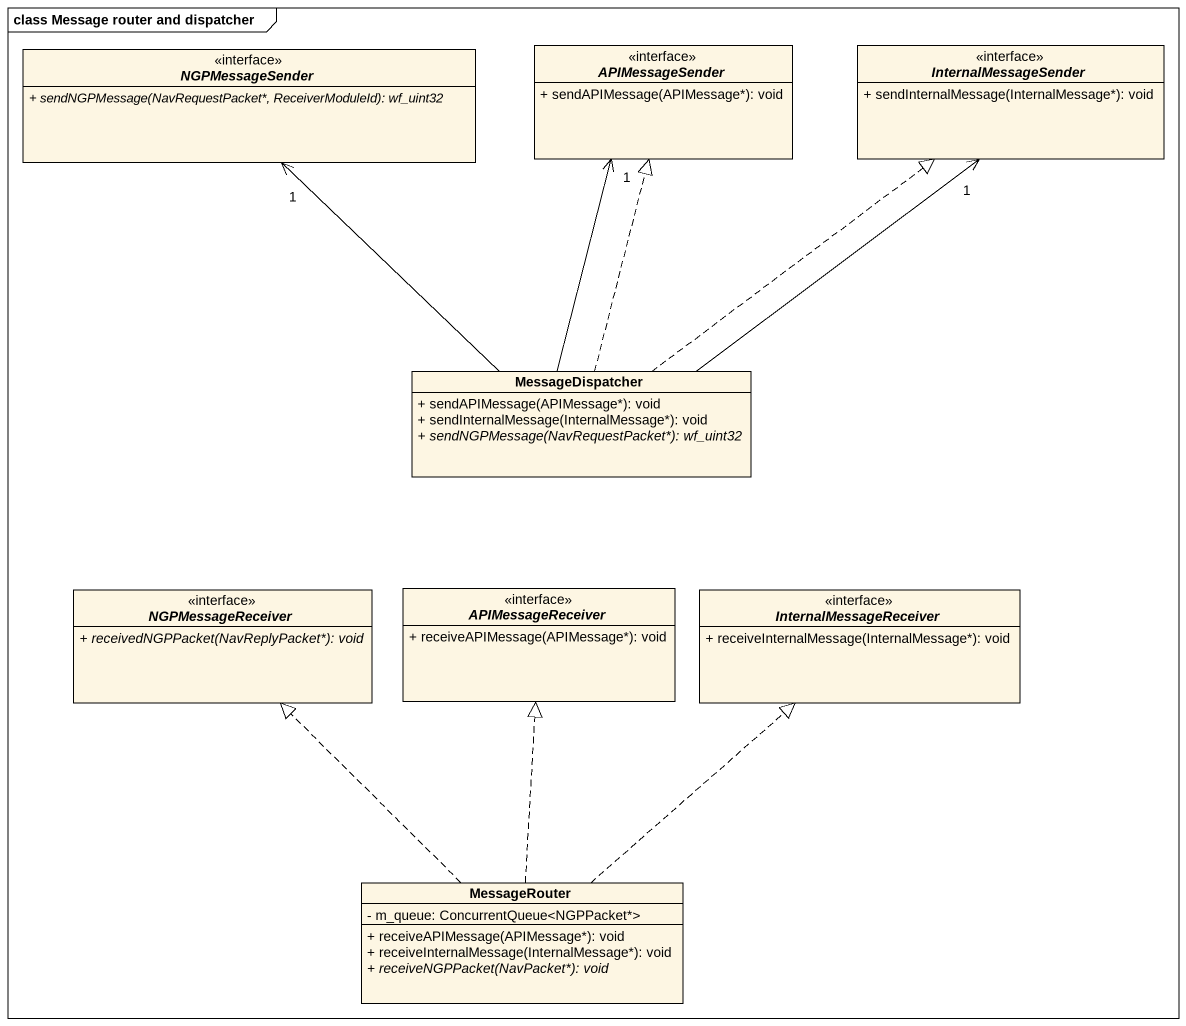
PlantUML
@startuml
mainframe class Message router and dispatcher
hide circle
hide empty members
skinparam classAttributeIconSize 0
interface NGPMessageSender <<interface>> {
  {abstract} + sendNGPMessage(NavRequestPacket*, ReceiverModuleId): wf_uint32
}
interface APIMessageSender <<interface>> {
  + sendAPIMessage(APIMessage*): void
}
interface InternalMessageSender <<interface>> {
  + sendInternalMessage(InternalMessage*): void
}
class MessageDispatcher {
  + sendAPIMessage(APIMessage*): void
  + sendInternalMessage(InternalMessage*): void
  {abstract} + sendNGPMessage(NavRequestPacket*): wf_uint32
}
interface NGPMessageReceiver <<interface>> {
  {abstract} + receivedNGPPacket(NavReplyPacket*): void
}
interface APIMessageReceiver <<interface>> {
  + receiveAPIMessage(APIMessage*): void
}
interface InternalMessageReceiver <<interface>> {
  + receiveInternalMessage(InternalMessage*): void
}
class MessageRouter {
  - m_queue: ConcurrentQueue<NGPPacket*>
  + receiveAPIMessage(APIMessage*): void
  + receiveInternalMessage(InternalMessage*): void
  {abstract} + receiveNGPPacket(NavPacket*): void
}
MessageDispatcher -up-> "1" NGPMessageSender
MessageDispatcher .up.|> APIMessageSender
MessageDispatcher -up-> "1" APIMessageSender
MessageDispatcher -up-> "1" InternalMessageSender
MessageDispatcher .up.|> InternalMessageSender
MessageRouter .up.|> NGPMessageReceiver
MessageRouter .up.|> APIMessageReceiver
MessageRouter .up.|> InternalMessageReceiver
@enduml
